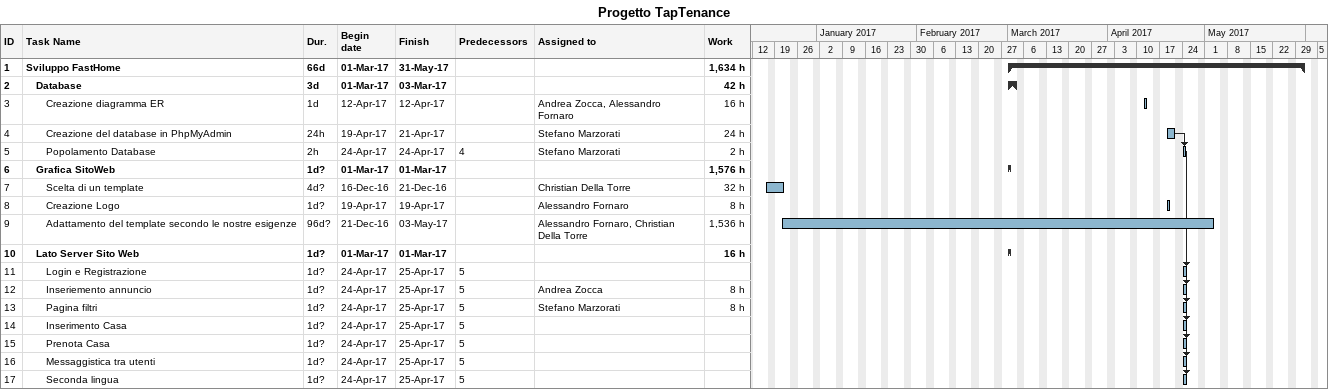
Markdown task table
Progetto TapTenance

| ID | Level | Task | Duration | Start | Finish | Predecessors | Resources | Work (h) |
|---|---|---|---|---|---|---|---|---|
| 1 | 1 | **Sviluppo FastHome** | 66d | 2017-03-01 | 2017-05-31 |  |  | 1634 |
| 2 | 2 | **Database** | 3d | 2017-03-01 | 2017-03-03 |  |  | 42 |
| 3 | 3 | Creazione diagramma ER | 1d | 2017-04-12 | 2017-04-12 |  | Andrea Zocca, Alessandro Fornaro | 16 |
| 4 | 3 | Creazione del database in PhpMyAdmin | 24h | 2017-04-19 | 2017-04-21 |  | Stefano Marzorati | 24 |
| 5 | 3 | Popolamento Database | 2h | 2017-04-24 | 2017-04-24 | 4 | Stefano Marzorati | 2 |
| 6 | 2 | **Grafica SitoWeb** | 1d? | 2017-03-01 | 2017-03-01 |  |  | 1576 |
| 7 | 3 | Scelta di un template | 4d? | 2016-12-16 | 2016-12-21 |  | Christian Della Torre | 32 |
| 8 | 3 | Creazione Logo | 1d? | 2017-04-19 | 2017-04-19 |  | Alessandro Fornaro | 8 |
| 9 | 3 | Adattamento del template secondo le nostre esigenze | 96d? | 2016-12-21 | 2017-05-03 |  | Alessandro Fornaro, Christian Della Torre | 1536 |
| 10 | 2 | **Lato Server Sito Web** | 1d? | 2017-03-01 | 2017-03-01 |  |  | 16 |
| 11 | 3 | Login e Registrazione | 1d? | 2017-04-24 | 2017-04-25 | 5 |  |  |
| 12 | 3 | Inseriemento annuncio | 1d? | 2017-04-24 | 2017-04-25 | 5 | Andrea Zocca | 8 |
| 13 | 3 | Pagina filtri | 1d? | 2017-04-24 | 2017-04-25 | 5 | Stefano Marzorati | 8 |
| 14 | 3 | Inserimento Casa | 1d? | 2017-04-24 | 2017-04-25 | 5 |  |  |
| 15 | 3 | Prenota Casa | 1d? | 2017-04-24 | 2017-04-25 | 5 |  |  |
| 16 | 3 | Messaggistica tra utenti | 1d? | 2017-04-24 | 2017-04-25 | 5 |  |  |
| 17 | 3 | Seconda lingua | 1d? | 2017-04-24 | 2017-04-25 | 5 |  |  |
